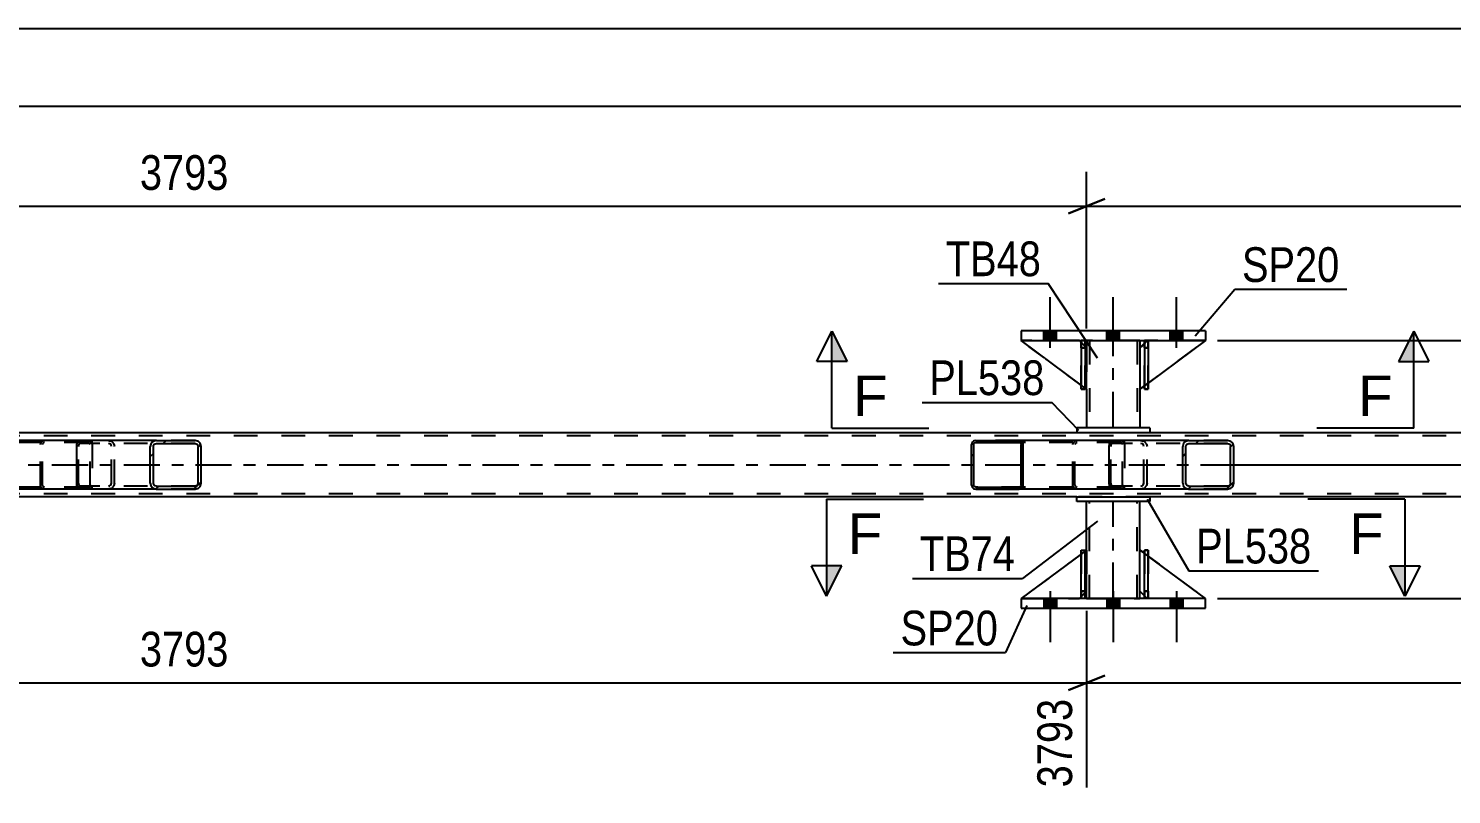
# Model space of a CAD drawing. Header units: millimetres. Extents: x 0 to 841, y 0 to 594.
# Drawn here: x 161.3 to 278.6, y 197.1 to 260.3 of the extents above; entities that cross this region are included whole.
import ezdxf

# ---------------------------------------------------------------- set-up
doc = ezdxf.new("R2010")
doc.units = ezdxf.units.MM
doc.linetypes.add('DXK_LINE_DOT2', pattern=[3.9198, 1.9599, -1.9599])
doc.linetypes.add('DXK_LINE_DOT3', pattern=[5.9187, 2.979, -0.9799, 0.9799, -0.9799])
doc.styles.add('Arial', font='ARIAL.TTF', dxfattribs={"height": 0.2})
doc.styles.add('Arial Narrow', font='ARIALN.TTF', dxfattribs={"height": 0.2})

# ---------------------------------------------------------------- blocks, each defined once
blk = doc.blocks.new('Part-318889209-2686 - 2549')
at = {"color": 2, "linetype": 'Continuous'}
for p, q in [((248.54, 217.25), (248.54, 221.25)), ((252.94, 217.25), (252.94, 221.25)), ((248.54, 213.25), (248.54, 213.85)), ((252.94, 213.25), (252.94, 213.85))]:
    blk.add_line(p, q, dxfattribs=at)
at = {"color": 7, "linetype": 'DXK_LINE_DOT2'}
for p, q in [((252.94, 221.25), (248.54, 221.25)), ((248.78, 213.25), (248.78, 221.25)), ((252.7, 213.25), (252.7, 221.25)), ((248.54, 213.85), (248.54, 217.25)), ((252.94, 213.85), (252.94, 217.25)), ((248.54, 213.25), (252.94, 213.25))]:
    blk.add_line(p, q, dxfattribs=at)
at = {"color": 7, "linetype": 'DXK_LINE_DOT3'}
blk.add_line((250.74, 213.25), (250.74, 221.25), dxfattribs=at)
blk = doc.blocks.new('Part-318889209-2675 - 2549')
at = {"color": 7, "linetype": 'DXK_LINE_DOT2'}
for p, q in [((253.62, 217.25), (253.3, 217.25)), ((253.3, 213.85), (253.3, 217.25)), ((253.3, 217.25), (253.3, 213.25)), ((253.62, 217.25), (253.62, 213.85)), ((253.62, 213.25), (253.62, 217.25)), ((253.62, 213.85), (253.3, 213.85)), ((253.3, 213.25), (253.3, 213.85)), ((253.62, 213.85), (253.62, 213.25)), ((253.62, 213.25), (253.3, 213.25)), ((253.62, 213.25), (253.62, 213.25))]:
    blk.add_line(p, q, dxfattribs=at)
blk = doc.blocks.new('Part-318889209-2631 - 2549')
at = {"color": 7, "linetype": 'DXK_LINE_DOT2'}
for p, q in [((252.94, 213.85), (252.94, 217.25)), ((252.94, 217.25), (258.34, 213.25)), ((253.54, 213.25), (252.94, 213.85)), ((258.34, 213.25), (253.54, 213.25))]:
    blk.add_line(p, q, dxfattribs=at)
blk = doc.blocks.new('Part-318889209-2696 - 2549')
at = {"color": 2, "linetype": 'Continuous'}
for p, q in [((258.34, 213.25), (243.14, 213.25)), ((243.14, 213.25), (243.14, 212.45)), ((243.14, 212.45), (258.34, 212.45)), ((258.34, 212.45), (258.34, 213.25))]:
    blk.add_line(p, q, dxfattribs=at)
blk = doc.blocks.new('Part-318889209-2632 - 2549')
at = {"color": 2, "linetype": 'Continuous'}
for p, q in [((252.94, 213.85), (252.94, 217.25)), ((253.3, 216.99), (252.94, 217.25)), ((258.34, 213.25), (253.62, 216.75)), ((253.3, 213.49), (252.94, 213.85))]:
    blk.add_line(p, q, dxfattribs=at)
at = {"color": 7, "linetype": 'DXK_LINE_DOT2'}
for p, q in [((253.62, 216.75), (253.3, 216.99)), ((253.54, 213.25), (253.3, 213.49)), ((258.34, 213.25), (253.54, 213.25)), ((258.34, 213.25), (258.34, 213.25)), ((258.34, 213.25), (258.34, 213.25))]:
    blk.add_line(p, q, dxfattribs=at)
blk = doc.blocks.new('Part-318889209-2633 - 2549')
at = {"color": 7, "linetype": 'DXK_LINE_DOT2'}
for p, q in [((253.3, 233.93), (253.3, 234.53)), ((253.3, 234.53), (253.3, 234.53)), ((253.3, 234.53), (253.3, 230.53)), ((253.62, 234.53), (253.3, 234.53)), ((253.3, 230.53), (253.3, 233.93)), ((253.3, 233.93), (253.62, 233.93)), ((253.62, 233.93), (253.62, 234.53)), ((253.62, 230.53), (253.62, 234.53)), ((253.62, 233.93), (253.62, 230.53)), ((253.3, 230.53), (253.62, 230.53))]:
    blk.add_line(p, q, dxfattribs=at)
blk = doc.blocks.new('Part-318889209-2698 - 2549')
at = {"color": 7, "linetype": 'DXK_LINE_DOT2'}
for p, q in [((248.1, 233.93), (248.1, 234.53)), ((248.1, 234.53), (248.1, 234.53)), ((248.1, 234.53), (248.1, 230.53)), ((248.42, 234.53), (248.1, 234.53)), ((248.1, 230.53), (248.1, 233.93)), ((248.1, 233.93), (248.42, 233.93)), ((248.42, 233.93), (248.42, 234.53)), ((248.42, 230.53), (248.42, 234.53)), ((248.42, 233.93), (248.42, 230.53)), ((248.1, 230.53), (248.42, 230.53))]:
    blk.add_line(p, q, dxfattribs=at)
blk = doc.blocks.new('Part-318889209-2634 - 2549')
at = {"color": 7, "linetype": 'DXK_LINE_DOT2'}
for p, q in [((248.54, 217.25), (243.14, 213.25)), ((248.54, 213.85), (248.54, 217.25)), ((248.54, 217.25), (248.54, 213.85)), ((247.94, 213.25), (248.54, 213.85)), ((248.54, 213.85), (247.94, 213.25)), ((248.54, 213.85), (248.54, 213.85)), ((243.14, 213.25), (247.94, 213.25))]:
    blk.add_line(p, q, dxfattribs=at)
blk = doc.blocks.new('Part-318889209-2635 - 2549')
at = {"color": 7, "linetype": 'DXK_LINE_DOT2'}
for p, q in [((248.42, 217.15), (248.1, 216.92)), ((248.54, 213.85), (248.54, 217.25)), ((248.54, 213.85), (247.94, 213.25)), ((248.42, 213.72), (248.1, 213.4)), ((243.14, 213.25), (247.94, 213.25))]:
    blk.add_line(p, q, dxfattribs=at)
at = {"color": 2, "linetype": 'Continuous'}
for p, q in [((248.54, 217.25), (248.42, 217.15)), ((248.54, 213.85), (248.54, 217.25)), ((248.1, 216.92), (243.14, 213.25)), ((248.54, 213.85), (248.42, 213.72)), ((248.54, 213.85), (248.54, 213.85)), ((248.1, 213.4), (247.94, 213.25))]:
    blk.add_line(p, q, dxfattribs=at)
blk = doc.blocks.new('Part-318889209-2636 - 2549')
at = {"color": 2, "linetype": 'Continuous'}
for p, q in [((248.1, 213.25), (248.1, 217.25)), ((248.1, 217.25), (248.42, 217.25)), ((248.42, 213.25), (248.42, 217.25)), ((248.1, 213.25), (248.1, 213.25)), ((248.42, 213.25), (248.1, 213.25))]:
    blk.add_line(p, q, dxfattribs=at)
at = {"color": 7, "linetype": 'DXK_LINE_DOT2'}
for p, q in [((248.1, 217.25), (248.1, 213.85)), ((248.42, 213.85), (248.42, 217.25)), ((248.1, 213.85), (248.1, 213.25)), ((248.1, 213.85), (248.42, 213.85)), ((248.42, 213.25), (248.42, 213.85)), ((248.42, 213.25), (248.42, 213.25))]:
    blk.add_line(p, q, dxfattribs=at)
blk = doc.blocks.new('Part-318889209-2638 - 2549')
at = {"color": 7, "linetype": 'DXK_LINE_DOT2'}
for p, q in [((248.1, 217.25), (248.42, 217.25)), ((248.1, 213.85), (248.1, 217.25)), ((248.1, 217.25), (248.1, 213.25)), ((248.42, 217.25), (248.42, 213.85)), ((248.42, 213.25), (248.42, 217.15)), ((248.42, 213.85), (248.1, 213.85)), ((248.1, 213.25), (248.1, 213.85)), ((248.42, 213.85), (248.42, 213.25)), ((248.42, 213.25), (248.1, 213.25)), ((248.42, 213.25), (248.42, 213.25))]:
    blk.add_line(p, q, dxfattribs=at)
blk = doc.blocks.new('Part-318889209-2704 - 2549')
at = {"color": 2, "linetype": 'Continuous'}
for p, q in [((248.54, 234.53), (248.54, 233.93)), ((252.94, 234.53), (252.94, 233.93)), ((248.54, 230.53), (248.54, 227.33)), ((252.94, 230.53), (252.94, 227.33))]:
    blk.add_line(p, q, dxfattribs=at)
at = {"color": 7, "linetype": 'DXK_LINE_DOT2'}
for p, q in [((252.94, 234.53), (248.54, 234.53)), ((248.54, 233.93), (248.54, 230.53)), ((248.78, 234.53), (248.78, 227.33)), ((252.7, 234.53), (252.7, 227.33)), ((252.94, 233.93), (252.94, 230.53)), ((252.94, 227.33), (248.54, 227.33))]:
    blk.add_line(p, q, dxfattribs=at)
at = {"color": 7, "linetype": 'DXK_LINE_DOT3'}
blk.add_line((250.74, 227.33), (250.74, 234.53), dxfattribs=at)
blk = doc.blocks.new('Part-318889209-2642 - 2549')
at = {"color": 2, "linetype": 'Continuous'}
for p, q in [((248.42, 234.53), (248.1, 234.53)), ((248.1, 234.53), (248.1, 230.53)), ((248.42, 234.53), (248.42, 234.53)), ((248.42, 234.53), (248.42, 230.53)), ((248.42, 230.53), (248.1, 230.53))]:
    blk.add_line(p, q, dxfattribs=at)
at = {"color": 7, "linetype": 'DXK_LINE_DOT2'}
for p, q in [((248.1, 233.93), (248.1, 234.53)), ((248.42, 233.93), (248.1, 233.93)), ((248.1, 233.93), (248.1, 230.53)), ((248.42, 233.93), (248.42, 234.53)), ((248.42, 234.53), (248.42, 234.53)), ((248.42, 230.53), (248.42, 233.93))]:
    blk.add_line(p, q, dxfattribs=at)
blk = doc.blocks.new('Part-318889209-2643 - 2549')
at = {"color": 2, "linetype": 'Continuous'}
for p, q in [((248.1, 230.86), (243.14, 234.53)), ((248.1, 234.37), (247.94, 234.53)), ((248.54, 233.93), (248.42, 234.05)), ((248.54, 233.93), (248.54, 233.93)), ((248.54, 230.53), (248.54, 233.93)), ((248.42, 230.62), (248.54, 230.53)), ((248.54, 230.53), (248.54, 230.53))]:
    blk.add_line(p, q, dxfattribs=at)
at = {"color": 7, "linetype": 'DXK_LINE_DOT2'}
for p, q in [((247.94, 234.53), (243.14, 234.53)), ((247.94, 234.53), (248.54, 233.93)), ((248.42, 234.05), (248.1, 234.37)), ((248.54, 233.93), (248.54, 230.53)), ((248.42, 230.62), (248.1, 230.86))]:
    blk.add_line(p, q, dxfattribs=at)
blk = doc.blocks.new('Part-318889209-2644 - 2549')
at = {"color": 7, "linetype": 'DXK_LINE_DOT2'}
for p, q in [((248.54, 230.53), (243.14, 234.53)), ((243.14, 234.53), (247.94, 234.53)), ((247.94, 234.53), (248.54, 233.93)), ((248.54, 233.93), (247.94, 234.53)), ((248.54, 233.93), (248.54, 230.53)), ((248.54, 233.93), (248.54, 233.93)), ((248.54, 233.93), (248.54, 230.53))]:
    blk.add_line(p, q, dxfattribs=at)
blk = doc.blocks.new('Part-318889209-2645 - 2549')
at = {"color": 2, "linetype": 'Continuous'}
for p, q in [((253.3, 234.28), (252.94, 233.93)), ((252.94, 233.93), (252.94, 230.53)), ((258.34, 234.53), (253.62, 231.03)), ((253.3, 230.79), (252.94, 230.53))]:
    blk.add_line(p, q, dxfattribs=at)
at = {"color": 7, "linetype": 'DXK_LINE_DOT2'}
for p, q in [((253.54, 234.53), (253.3, 234.28)), ((258.34, 234.53), (253.54, 234.53)), ((253.62, 231.03), (253.3, 230.79))]:
    blk.add_line(p, q, dxfattribs=at)
blk = doc.blocks.new('Part-318889209-2646 - 2549')
at = {"color": 7, "linetype": 'DXK_LINE_DOT2'}
for p, q in [((253.54, 234.53), (252.94, 233.93)), ((252.94, 230.53), (258.34, 234.53)), ((252.94, 233.93), (252.94, 230.53)), ((258.34, 234.53), (253.54, 234.53))]:
    blk.add_line(p, q, dxfattribs=at)
blk = doc.blocks.new('Part-318889209-2673 - 2549')
at = {"color": 2, "linetype": 'Continuous'}
for p, q in [((253.3, 213.25), (253.3, 217.25)), ((253.3, 217.25), (253.62, 217.25)), ((253.62, 213.25), (253.62, 217.25)), ((253.3, 213.25), (253.3, 213.25)), ((253.62, 213.25), (253.3, 213.25))]:
    blk.add_line(p, q, dxfattribs=at)
at = {"color": 7, "linetype": 'DXK_LINE_DOT2'}
for p, q in [((253.3, 217.25), (253.3, 213.85)), ((253.62, 213.85), (253.62, 217.25)), ((253.3, 213.85), (253.3, 213.25)), ((253.3, 213.85), (253.62, 213.85)), ((253.62, 213.25), (253.62, 213.85)), ((253.62, 213.25), (253.62, 213.25))]:
    blk.add_line(p, q, dxfattribs=at)
blk = doc.blocks.new('Part-318889209-2681 - 2549')
at = {"color": 2, "linetype": 'Continuous'}
for p, q in [((247.74, 221.65), (253.74, 221.65)), ((247.74, 221.25), (247.74, 221.65)), ((253.74, 221.25), (247.74, 221.25)), ((253.74, 221.65), (253.74, 221.25))]:
    blk.add_line(p, q, dxfattribs=at)
blk = doc.blocks.new('Part-318889209-2691 - 2549')
at = {"color": 2, "linetype": 'Continuous'}
for p, q in [((258.34, 235.33), (243.14, 235.33)), ((243.14, 235.33), (243.14, 234.53)), ((258.34, 235.33), (258.34, 234.53)), ((243.14, 234.53), (258.34, 234.53))]:
    blk.add_line(p, q, dxfattribs=at)
blk = doc.blocks.new('Part-318889209-2712 - 2549')
at = {"linetype": 'Continuous'}
h = blk.add_hatch(dxfattribs=at)
h.set_pattern_fill('', scale=0.7, style=0, pattern_type=0)
h.set_pattern_definition([(45, (158.1603, 226.0898), (-1.57154, 1.57154), [])])
h.paths.add_polyline_path([(158.19, 225.97), (158.16, 226.09), (158.09, 226.19), (157.98, 226.26), (157.85, 226.29), (154.27, 226.29), (154.14, 226.26), (154.03, 226.19), (153.96, 226.09), (153.93, 225.97), (153.93, 222.61), (153.96, 222.48), (154.03, 222.38), (154.14, 222.31), (154.27, 222.29), (157.85, 222.29), (157.98, 222.31), (158.09, 222.38), (158.16, 222.48), (158.19, 222.61)])
h.paths.add_polyline_path([(158, 222.55), (157.97, 222.49), (157.91, 222.46), (157.85, 222.45), (154.27, 222.45), (154.2, 222.46), (154.15, 222.49), (154.11, 222.55), (154.1, 222.61), (154.1, 225.97), (154.11, 226.03), (154.15, 226.08), (154.2, 226.12), (154.27, 226.13), (157.85, 226.13), (157.91, 226.12), (157.97, 226.08), (158, 226.03), (158.02, 225.97), (158.02, 222.61)])
at = {"color": 2, "linetype": 'Continuous'}
for p, q in [((153.96, 226.09), (153.93, 225.97)), ((153.93, 222.61), (153.93, 225.97)), ((154.1, 225.97), (154.11, 226.03)), ((154.1, 222.61), (154.1, 225.97)), ((154.11, 226.03), (154.15, 226.08)), ((154.27, 226.29), (154.14, 226.26)), ((154.15, 226.08), (154.2, 226.12)), ((154.2, 226.12), (154.27, 226.13)), ((154.27, 226.29), (157.85, 226.29)), ((154.27, 226.13), (157.85, 226.13)), ((165.54, 226.29), (157.85, 226.29)), ((157.98, 226.26), (157.85, 226.29)), ((157.85, 226.13), (157.91, 226.12)), ((157.91, 226.12), (157.97, 226.08)), ((157.97, 226.08), (158, 226.03)), ((158, 226.03), (158.02, 225.97)), ((158.02, 222.61), (158.02, 225.97)), ((158.19, 225.97), (158.16, 226.09)), ((158.19, 222.61), (158.19, 225.97)), ((153.93, 222.61), (153.96, 222.48)), ((154.11, 222.55), (154.1, 222.61)), ((154.15, 222.49), (154.11, 222.55)), ((154.14, 222.31), (154.27, 222.29)), ((154.2, 222.46), (154.15, 222.49)), ((154.27, 222.45), (154.2, 222.46)), ((154.27, 222.45), (157.85, 222.45)), ((154.27, 222.29), (157.85, 222.29)), ((157.91, 222.46), (157.85, 222.45)), ((157.85, 222.29), (157.98, 222.31)), ((165.54, 222.29), (157.85, 222.29)), ((157.97, 222.49), (157.91, 222.46)), ((158, 222.55), (157.97, 222.49)), ((158.02, 222.61), (158, 222.55)), ((158.16, 222.48), (158.19, 222.61))]:
    blk.add_line(p, q, dxfattribs=at)
at = {"color": 7, "linetype": 'DXK_LINE_DOT2'}
for p, q in [((157.85, 226.29), (154.27, 226.29)), ((166.2, 226.13), (154.27, 226.13)), ((162.28, 225.97), (162.31, 226.09)), ((162.28, 222.61), (162.28, 225.97)), ((162.46, 226.03), (162.45, 225.97)), ((162.45, 222.61), (162.45, 225.97)), ((162.5, 226.08), (162.46, 226.03)), ((162.49, 226.26), (162.62, 226.29)), ((162.55, 226.12), (162.5, 226.08)), ((162.62, 226.13), (162.55, 226.12)), ((166.2, 226.29), (165.54, 226.29)), ((166.2, 226.29), (166.33, 226.26)), ((166.26, 226.12), (166.2, 226.13)), ((166.32, 226.08), (166.26, 226.12)), ((166.35, 226.03), (166.32, 226.08)), ((166.37, 225.97), (166.35, 226.03)), ((166.37, 222.61), (166.37, 225.97)), ((166.51, 226.09), (166.54, 225.97)), ((166.54, 225.97), (166.54, 222.61)), ((166.2, 222.45), (154.27, 222.45)), ((157.85, 222.29), (154.27, 222.29)), ((162.31, 222.48), (162.28, 222.61)), ((162.45, 222.61), (162.46, 222.55)), ((162.46, 222.55), (162.5, 222.49)), ((162.62, 222.29), (162.49, 222.31)), ((162.5, 222.49), (162.51, 222.48)), ((162.51, 222.48), (162.55, 222.46)), ((162.55, 222.46), (162.62, 222.45)), ((166.2, 222.29), (165.54, 222.29)), ((166.2, 222.45), (166.26, 222.46)), ((166.33, 222.31), (166.2, 222.29)), ((166.26, 222.46), (166.32, 222.49)), ((166.32, 222.49), (166.35, 222.55)), ((166.35, 222.55), (166.37, 222.61)), ((166.54, 222.61), (166.51, 222.48))]:
    blk.add_line(p, q, dxfattribs=at)
at = {"color": 2, "linetype": 'Continuous'}
for centre, start, end in [((154.26, 225.95), 110.7583, 155.68), ((157.86, 225.95), 24.32, 69.2417), ((154.26, 222.62), 204.32, 249.2417), ((157.86, 222.62), 290.7583, 335.68)]:
    blk.add_arc(centre, 0.331, start, end, dxfattribs=at)
at = {"color": 7, "linetype": 'DXK_LINE_DOT2'}
for centre, start, end in [((162.61, 225.95), 110.7583, 155.68), ((166.21, 225.95), 24.32, 69.2417), ((162.61, 222.62), 204.32, 249.2417), ((166.21, 222.62), 290.7583, 335.68)]:
    blk.add_arc(centre, 0.331, start, end, dxfattribs=at)
blk = doc.blocks.new('Part-318889209-2713 - 2549')
at = {"linetype": 'Continuous'}
h = blk.add_hatch(dxfattribs=at)
h.set_pattern_fill('', scale=0.7, style=0, pattern_type=0)
h.set_pattern_definition([(45, (175.4931, 225.991), (-1.57154, 1.57154), [])])
h.paths.add_polyline_path([(175.53, 225.81), (175.49, 225.99), (175.38, 226.15), (175.22, 226.25), (175.03, 226.29), (171.84, 226.29), (171.65, 226.25), (171.49, 226.15), (171.38, 225.99), (171.34, 225.81), (171.34, 222.77), (171.38, 222.58), (171.49, 222.43), (171.65, 222.32), (171.84, 222.29), (175.03, 222.29), (175.22, 222.32), (175.38, 222.43), (175.49, 222.58), (175.53, 222.77)])
h.paths.add_polyline_path([(175.26, 222.68), (175.21, 222.6), (175.12, 222.55), (175.03, 222.53), (171.84, 222.53), (171.75, 222.55), (171.67, 222.6), (171.61, 222.68), (171.59, 222.77), (171.59, 225.81), (171.61, 225.9), (171.67, 225.98), (171.75, 226.03), (171.84, 226.05), (175.03, 226.05), (175.12, 226.03), (175.21, 225.98), (175.26, 225.9), (175.28, 225.81), (175.28, 222.77)])
at = {"color": 2, "linetype": 'Continuous'}
for p, q in [((165.27, 225.81), (165.29, 225.99)), ((165.27, 222.77), (165.27, 225.81)), ((165.29, 225.99), (165.35, 226.15)), ((165.35, 226.15), (165.44, 226.25)), ((165.44, 226.25), (165.54, 226.29)), ((171.84, 226.29), (165.54, 226.29)), ((171.38, 225.99), (171.34, 225.81)), ((171.34, 222.77), (171.34, 225.81)), ((171.59, 225.81), (171.61, 225.9)), ((171.59, 222.77), (171.59, 225.81)), ((171.61, 225.9), (171.67, 225.98)), ((171.84, 226.29), (171.65, 226.25)), ((171.67, 225.98), (171.75, 226.03)), ((171.75, 226.03), (171.84, 226.05)), ((171.84, 226.29), (175.03, 226.29)), ((171.84, 226.05), (175.03, 226.05)), ((175.22, 226.25), (175.03, 226.29)), ((175.03, 226.05), (175.12, 226.03)), ((175.12, 226.03), (175.21, 225.98)), ((175.21, 225.98), (175.26, 225.9)), ((175.26, 225.9), (175.28, 225.81)), ((175.28, 222.77), (175.28, 225.81)), ((175.53, 225.81), (175.49, 225.99)), ((175.53, 222.77), (175.53, 225.81)), ((165.29, 222.58), (165.27, 222.77)), ((165.35, 222.43), (165.29, 222.58)), ((165.44, 222.32), (165.35, 222.43)), ((165.54, 222.29), (165.44, 222.32)), ((171.84, 222.29), (165.54, 222.29)), ((171.34, 222.77), (171.38, 222.58)), ((171.61, 222.68), (171.59, 222.77)), ((171.67, 222.6), (171.61, 222.68)), ((171.65, 222.32), (171.84, 222.29)), ((171.75, 222.55), (171.67, 222.6)), ((171.84, 222.53), (171.75, 222.55)), ((171.84, 222.53), (175.03, 222.53)), ((171.84, 222.29), (175.03, 222.29)), ((175.12, 222.55), (175.03, 222.53)), ((175.03, 222.29), (175.22, 222.32)), ((175.21, 222.6), (175.12, 222.55)), ((175.26, 222.68), (175.21, 222.6)), ((175.28, 222.77), (175.26, 222.68)), ((175.49, 222.58), (175.53, 222.77))]:
    blk.add_line(p, q, dxfattribs=at)
at = {"color": 7, "linetype": 'DXK_LINE_DOT2'}
for p, q in [((165.42, 225.9), (165.41, 225.81)), ((165.41, 222.77), (165.41, 225.81)), ((165.45, 225.98), (165.42, 225.9)), ((165.49, 226.03), (165.45, 225.98)), ((165.54, 226.05), (165.49, 226.03)), ((175.03, 226.05), (165.54, 226.05)), ((166.54, 226.05), (166.54, 226.29)), ((167.88, 226.29), (168.07, 226.25)), ((167.97, 226.03), (167.88, 226.05)), ((168.06, 225.98), (167.97, 226.03)), ((168.11, 225.9), (168.06, 225.98)), ((168.13, 225.81), (168.11, 225.9)), ((168.13, 222.77), (168.13, 225.81)), ((168.34, 225.99), (168.38, 225.81)), ((168.38, 222.77), (168.38, 225.81)), ((175.03, 226.29), (171.84, 226.29)), ((165.41, 222.77), (165.42, 222.68)), ((165.42, 222.68), (165.45, 222.6)), ((165.45, 222.6), (165.49, 222.55)), ((165.49, 222.55), (165.54, 222.53)), ((175.03, 222.53), (165.54, 222.53)), ((166.54, 222.29), (166.54, 222.53)), ((167.88, 222.53), (167.97, 222.55)), ((168.07, 222.32), (167.88, 222.29)), ((167.97, 222.55), (168.06, 222.6)), ((168.06, 222.6), (168.11, 222.68)), ((168.11, 222.68), (168.13, 222.77)), ((168.38, 222.77), (168.34, 222.58)), ((175.03, 222.29), (171.84, 222.29))]:
    blk.add_line(p, q, dxfattribs=at)
for centre, start, end in [((167.89, 225.79), 23.8494, 68.8059), ((167.89, 222.78), 291.1941, 336.1506)]:
    blk.add_arc(centre, 0.492, start, end, dxfattribs=at)
at = {"color": 2, "linetype": 'Continuous'}
for centre, start, end in [((171.83, 225.79), 111.1941, 156.1506), ((175.04, 225.79), 23.8494, 68.8059), ((171.83, 222.78), 203.8494, 248.8059), ((175.04, 222.78), 291.1941, 336.1506)]:
    blk.add_arc(centre, 0.492, start, end, dxfattribs=at)
blk = doc.blocks.new('Part-318889209-2714 - 2549')
at = {"linetype": 'Continuous'}
h = blk.add_hatch(dxfattribs=at)
h.set_pattern_fill('', scale=0.7, style=0, pattern_type=0)
h.set_pattern_definition([(45, (243.2946, 226.0898), (-1.57154, 1.57154), [])])
h.paths.add_polyline_path([(243.32, 225.97), (243.29, 226.09), (243.22, 226.19), (243.11, 226.26), (242.98, 226.29), (239.4, 226.29), (239.27, 226.26), (239.16, 226.19), (239.09, 226.09), (239.06, 225.97), (239.06, 222.61), (239.09, 222.48), (239.16, 222.38), (239.27, 222.31), (239.4, 222.29), (242.98, 222.29), (243.11, 222.31), (243.22, 222.38), (243.29, 222.48), (243.32, 222.61)])
h.paths.add_polyline_path([(243.14, 222.55), (243.1, 222.49), (243.05, 222.46), (242.98, 222.45), (239.4, 222.45), (239.34, 222.46), (239.28, 222.49), (239.25, 222.55), (239.23, 222.61), (239.23, 225.97), (239.25, 226.03), (239.28, 226.08), (239.34, 226.12), (239.4, 226.13), (242.98, 226.13), (243.05, 226.12), (243.1, 226.08), (243.14, 226.03), (243.15, 225.97), (243.15, 222.61)])
at = {"color": 2, "linetype": 'Continuous'}
for p, q in [((239.09, 226.09), (239.06, 225.97)), ((239.06, 222.61), (239.06, 225.97)), ((239.23, 225.97), (239.25, 226.03)), ((239.23, 222.61), (239.23, 225.97)), ((239.25, 226.03), (239.28, 226.08)), ((239.4, 226.29), (239.27, 226.26)), ((239.28, 226.08), (239.34, 226.12)), ((239.34, 226.12), (239.4, 226.13)), ((239.4, 226.29), (242.98, 226.29)), ((239.4, 226.13), (242.98, 226.13)), ((250.68, 226.29), (242.98, 226.29)), ((243.11, 226.26), (242.98, 226.29)), ((242.98, 226.13), (243.05, 226.12)), ((243.05, 226.12), (243.1, 226.08)), ((243.1, 226.08), (243.14, 226.03)), ((243.14, 226.03), (243.15, 225.97)), ((243.15, 222.61), (243.15, 225.97)), ((243.32, 225.97), (243.29, 226.09)), ((243.32, 222.61), (243.32, 225.97)), ((239.06, 222.61), (239.09, 222.48)), ((239.25, 222.55), (239.23, 222.61)), ((239.28, 222.49), (239.25, 222.55)), ((239.27, 222.31), (239.4, 222.29)), ((239.34, 222.46), (239.28, 222.49)), ((239.4, 222.45), (239.34, 222.46)), ((239.4, 222.45), (242.98, 222.45)), ((239.4, 222.29), (242.98, 222.29)), ((243.05, 222.46), (242.98, 222.45)), ((242.98, 222.29), (243.11, 222.31)), ((250.68, 222.29), (242.98, 222.29)), ((243.1, 222.49), (243.05, 222.46)), ((243.14, 222.55), (243.1, 222.49)), ((243.15, 222.61), (243.14, 222.55)), ((243.29, 222.48), (243.32, 222.61))]:
    blk.add_line(p, q, dxfattribs=at)
at = {"color": 7, "linetype": 'DXK_LINE_DOT2'}
for p, q in [((242.98, 226.29), (239.4, 226.29)), ((251.33, 226.13), (239.4, 226.13)), ((247.41, 225.97), (247.44, 226.09)), ((247.41, 222.61), (247.41, 225.97)), ((247.6, 226.03), (247.58, 225.97)), ((247.58, 222.61), (247.58, 225.97)), ((247.63, 226.08), (247.6, 226.03)), ((247.62, 226.26), (247.75, 226.29)), ((247.63, 226.08), (247.65, 226.09)), ((247.65, 226.09), (247.69, 226.12)), ((247.69, 226.12), (247.75, 226.13)), ((251.33, 226.29), (250.68, 226.29)), ((251.33, 226.29), (251.46, 226.26)), ((251.39, 226.12), (251.33, 226.13)), ((251.45, 226.08), (251.39, 226.12)), ((251.49, 226.03), (251.45, 226.08)), ((251.5, 225.97), (251.49, 226.03)), ((251.5, 222.61), (251.5, 225.97)), ((251.64, 226.09), (251.67, 225.99)), ((251.67, 225.99), (251.67, 225.97)), ((251.67, 225.97), (251.67, 222.61)), ((251.33, 222.45), (239.4, 222.45)), ((242.98, 222.29), (239.4, 222.29)), ((247.44, 222.48), (247.41, 222.61)), ((247.58, 222.61), (247.6, 222.55)), ((247.6, 222.55), (247.63, 222.49)), ((247.75, 222.29), (247.62, 222.31)), ((247.63, 222.49), (247.65, 222.48)), ((247.65, 222.48), (247.69, 222.46)), ((247.69, 222.46), (247.75, 222.45)), ((251.33, 222.29), (250.68, 222.29)), ((251.33, 222.45), (251.39, 222.46)), ((251.46, 222.31), (251.33, 222.29)), ((251.39, 222.46), (251.45, 222.49)), ((251.45, 222.49), (251.49, 222.55)), ((251.49, 222.55), (251.5, 222.61)), ((251.67, 222.61), (251.64, 222.48))]:
    blk.add_line(p, q, dxfattribs=at)
at = {"color": 2, "linetype": 'Continuous'}
for centre, start, end in [((239.39, 225.95), 110.7583, 155.68), ((242.99, 225.95), 24.32, 69.2417), ((239.39, 222.62), 204.32, 249.2417), ((242.99, 222.62), 290.7583, 335.68)]:
    blk.add_arc(centre, 0.331, start, end, dxfattribs=at)
at = {"color": 7, "linetype": 'DXK_LINE_DOT2'}
for centre, start, end in [((247.74, 225.95), 110.7583, 155.68), ((251.34, 225.95), 24.32, 69.2417), ((247.74, 222.62), 204.32, 249.2417), ((251.34, 222.62), 290.7583, 335.68)]:
    blk.add_arc(centre, 0.331, start, end, dxfattribs=at)
blk = doc.blocks.new('Part-318889209-2715 - 2549')
at = {"linetype": 'Continuous'}
h = blk.add_hatch(dxfattribs=at)
h.set_pattern_fill('', scale=0.7, style=0, pattern_type=0)
h.set_pattern_definition([(45, (260.6274, 225.991), (-1.57154, 1.57154), [])])
h.paths.add_polyline_path([(260.67, 225.81), (260.63, 225.99), (260.52, 226.15), (260.36, 226.25), (260.16, 226.29), (256.98, 226.29), (256.79, 226.25), (256.62, 226.15), (256.51, 225.99), (256.48, 225.81), (256.48, 222.77), (256.51, 222.58), (256.62, 222.43), (256.79, 222.32), (256.98, 222.29), (260.16, 222.29), (260.36, 222.32), (260.52, 222.43), (260.63, 222.58), (260.67, 222.77)])
h.paths.add_polyline_path([(260.4, 222.68), (260.34, 222.6), (260.26, 222.55), (260.16, 222.53), (256.98, 222.53), (256.88, 222.55), (256.8, 222.6), (256.75, 222.68), (256.73, 222.77), (256.73, 225.81), (256.75, 225.9), (256.8, 225.98), (256.88, 226.03), (256.98, 226.05), (260.16, 226.05), (260.26, 226.03), (260.34, 225.98), (260.4, 225.9), (260.41, 225.81), (260.41, 222.77)])
at = {"color": 2, "linetype": 'Continuous'}
for p, q in [((250.41, 225.81), (250.43, 225.99)), ((250.41, 222.77), (250.41, 225.81)), ((250.43, 225.99), (250.49, 226.15)), ((250.49, 226.15), (250.57, 226.25)), ((250.57, 226.25), (250.68, 226.29)), ((256.98, 226.29), (250.68, 226.29)), ((256.51, 225.99), (256.48, 225.81)), ((256.48, 222.77), (256.48, 225.81)), ((256.73, 225.81), (256.75, 225.9)), ((256.73, 222.77), (256.73, 225.81)), ((256.75, 225.9), (256.8, 225.98)), ((256.98, 226.29), (256.79, 226.25)), ((256.8, 225.98), (256.88, 226.03)), ((256.88, 226.03), (256.98, 226.05)), ((256.98, 226.29), (260.16, 226.29)), ((256.98, 226.05), (260.16, 226.05)), ((260.36, 226.25), (260.16, 226.29)), ((260.16, 226.05), (260.26, 226.03)), ((260.26, 226.03), (260.34, 225.98)), ((260.34, 225.98), (260.4, 225.9)), ((260.4, 225.9), (260.41, 225.81)), ((260.41, 222.77), (260.41, 225.81)), ((260.67, 225.81), (260.63, 225.99)), ((260.67, 222.77), (260.67, 225.81)), ((250.43, 222.58), (250.41, 222.77)), ((250.49, 222.43), (250.43, 222.58)), ((250.57, 222.32), (250.49, 222.43)), ((250.68, 222.29), (250.57, 222.32)), ((256.98, 222.29), (250.68, 222.29)), ((256.48, 222.77), (256.51, 222.58)), ((256.75, 222.68), (256.73, 222.77)), ((256.8, 222.6), (256.75, 222.68)), ((256.79, 222.32), (256.98, 222.29)), ((256.88, 222.55), (256.8, 222.6)), ((256.98, 222.53), (256.88, 222.55)), ((256.98, 222.53), (260.16, 222.53)), ((256.98, 222.29), (260.16, 222.29)), ((260.26, 222.55), (260.16, 222.53)), ((260.16, 222.29), (260.36, 222.32)), ((260.34, 222.6), (260.26, 222.55)), ((260.4, 222.68), (260.34, 222.6)), ((260.41, 222.77), (260.4, 222.68)), ((260.63, 222.58), (260.67, 222.77))]:
    blk.add_line(p, q, dxfattribs=at)
at = {"color": 7, "linetype": 'DXK_LINE_DOT2'}
for p, q in [((250.55, 225.9), (250.54, 225.81)), ((250.54, 222.77), (250.54, 225.81)), ((250.58, 225.98), (250.55, 225.9)), ((250.63, 226.03), (250.58, 225.98)), ((250.68, 226.05), (250.63, 226.03)), ((260.16, 226.05), (250.68, 226.05)), ((251.67, 226.05), (251.67, 226.29)), ((253.01, 226.29), (253.2, 226.25)), ((253.11, 226.03), (253.01, 226.05)), ((253.19, 225.98), (253.11, 226.03)), ((253.24, 225.9), (253.19, 225.98)), ((253.26, 225.81), (253.24, 225.9)), ((253.26, 222.77), (253.26, 225.81)), ((253.48, 225.99), (253.52, 225.81)), ((253.52, 222.77), (253.52, 225.81)), ((260.16, 226.29), (256.98, 226.29)), ((250.54, 222.77), (250.55, 222.68)), ((250.55, 222.68), (250.58, 222.6)), ((250.58, 222.6), (250.63, 222.55)), ((250.63, 222.55), (250.68, 222.53)), ((260.16, 222.53), (250.68, 222.53)), ((251.67, 222.29), (251.67, 222.53)), ((253.01, 222.53), (253.11, 222.55)), ((253.2, 222.32), (253.01, 222.29)), ((253.11, 222.55), (253.19, 222.6)), ((253.19, 222.6), (253.24, 222.68)), ((253.24, 222.68), (253.26, 222.77)), ((253.52, 222.77), (253.48, 222.58)), ((260.16, 222.29), (256.98, 222.29))]:
    blk.add_line(p, q, dxfattribs=at)
for centre, start, end in [((253.03, 225.79), 23.8494, 68.8059), ((253.03, 222.78), 291.1941, 336.1506)]:
    blk.add_arc(centre, 0.492, start, end, dxfattribs=at)
at = {"color": 2, "linetype": 'Continuous'}
for centre, start, end in [((256.96, 225.79), 111.1941, 156.1506), ((260.18, 225.79), 23.8494, 68.8059), ((256.96, 222.78), 203.8494, 248.8059), ((260.18, 222.78), 291.1941, 336.1506)]:
    blk.add_arc(centre, 0.492, start, end, dxfattribs=at)
blk = doc.blocks.new('Part-318889209-2720 - 2549')
at = {"color": 2, "linetype": 'Continuous'}
for p, q in [((253.62, 234.53), (253.3, 234.53)), ((253.3, 234.53), (253.3, 230.53)), ((253.62, 234.53), (253.62, 234.53)), ((253.62, 234.53), (253.62, 230.53)), ((253.62, 230.53), (253.3, 230.53))]:
    blk.add_line(p, q, dxfattribs=at)
at = {"color": 7, "linetype": 'DXK_LINE_DOT2'}
for p, q in [((253.3, 233.93), (253.3, 234.53)), ((253.62, 233.93), (253.3, 233.93)), ((253.3, 233.93), (253.3, 230.53)), ((253.62, 233.93), (253.62, 234.53)), ((253.62, 234.53), (253.62, 234.53)), ((253.62, 230.53), (253.62, 233.93))]:
    blk.add_line(p, q, dxfattribs=at)
blk = doc.blocks.new('Part-318889209-2731 - 2549')
at = {"color": 2, "linetype": 'Continuous'}
for p, q in [((253.74, 227.33), (247.74, 227.33)), ((247.74, 227.33), (247.74, 226.93)), ((253.74, 226.93), (247.74, 226.93)), ((253.74, 227.33), (253.74, 226.93))]:
    blk.add_line(p, q, dxfattribs=at)
blk = doc.blocks.new('Part-318889209-2780 - 2549')
at = {"color": 2, "linetype": 'Continuous'}
for p, q in [((247.74, 226.93), (109.96, 226.93)), ((502.96, 226.93), (253.74, 226.93)), ((247.74, 221.65), (109.96, 221.65)), ((502.96, 221.65), (253.74, 221.65))]:
    blk.add_line(p, q, dxfattribs=at)
at = {"color": 7, "linetype": 'DXK_LINE_DOT2'}
for p, q in [((772.08, 226.69), (109.96, 226.69)), ((253.74, 226.93), (247.74, 226.93)), ((772.08, 221.89), (109.96, 221.89)), ((253.74, 221.65), (247.74, 221.65))]:
    blk.add_line(p, q, dxfattribs=at)
at = {"color": 7, "linetype": 'DXK_LINE_DOT3'}
blk.add_line((109.96, 224.29), (772.08, 224.29), dxfattribs=at)
blk = doc.blocks.new('Bolt-318889209-2830 - 2549')
at = {"linetype": 'Continuous'}
for points in [[(245.02, 234.53), (246.06, 234.53), (246.06, 235.33), (245.02, 235.33)], [(245.02, 234.53), (246.06, 234.53), (246.06, 235.33), (245.02, 235.33)], [(245.02, 234.53), (246.06, 234.53), (246.06, 235.33), (245.02, 235.33)], [(250.22, 234.53), (251.26, 234.53), (251.26, 235.33), (250.22, 235.33)], [(250.22, 234.53), (251.26, 234.53), (251.26, 235.33), (250.22, 235.33)], [(255.42, 234.53), (256.46, 234.53), (256.46, 235.33), (255.42, 235.33)], [(255.42, 234.53), (256.46, 234.53), (256.46, 235.33), (255.42, 235.33)], [(255.42, 234.53), (256.46, 234.53), (256.46, 235.33), (255.42, 235.33)]]:
    blk.add_hatch(color=1, dxfattribs=at).paths.add_polyline_path(points)
at = {"color": 1, "linetype": 'Continuous'}
for p, q in [((245.54, 233.93), (245.54, 238.13)), ((245.54, 233.93), (245.54, 238.13)), ((245.54, 233.93), (245.54, 238.13)), ((250.74, 233.93), (250.74, 238.13)), ((250.74, 233.93), (250.74, 238.13)), ((255.94, 233.93), (255.94, 238.13)), ((255.94, 233.93), (255.94, 238.13)), ((255.94, 233.93), (255.94, 238.13)), ((245.02, 234.53), (245.02, 235.33)), ((245.02, 234.53), (245.02, 235.33)), ((245.02, 234.53), (245.02, 235.33)), ((246.06, 234.53), (246.06, 235.33)), ((246.06, 234.53), (246.06, 235.33)), ((246.06, 234.53), (246.06, 235.33)), ((250.22, 234.53), (250.22, 235.33)), ((250.22, 234.53), (250.22, 235.33)), ((251.26, 234.53), (251.26, 235.33)), ((251.26, 234.53), (251.26, 235.33)), ((255.42, 234.53), (255.42, 235.33)), ((255.42, 234.53), (255.42, 235.33)), ((255.42, 234.53), (255.42, 235.33)), ((256.46, 234.53), (256.46, 235.33)), ((256.46, 234.53), (256.46, 235.33)), ((256.46, 234.53), (256.46, 235.33))]:
    blk.add_line(p, q, dxfattribs=at)
blk = doc.blocks.new('Bolt-318889209-2831 - 2549')
at = {"linetype": 'Continuous'}
for points in [[(246.06, 213.25), (245.02, 213.25), (245.02, 212.45), (246.06, 212.45)], [(246.06, 213.25), (245.02, 213.25), (245.02, 212.45), (246.06, 212.45)], [(246.06, 213.25), (245.02, 213.25), (245.02, 212.45), (246.06, 212.45)], [(251.26, 213.25), (250.22, 213.25), (250.22, 212.45), (251.26, 212.45)], [(251.26, 213.25), (250.22, 213.25), (250.22, 212.45), (251.26, 212.45)], [(256.46, 213.25), (255.42, 213.25), (255.42, 212.45), (256.46, 212.45)], [(256.46, 213.25), (255.42, 213.25), (255.42, 212.45), (256.46, 212.45)], [(256.46, 213.25), (255.42, 213.25), (255.42, 212.45), (256.46, 212.45)]]:
    blk.add_hatch(color=1, dxfattribs=at).paths.add_polyline_path(points)
at = {"color": 1, "linetype": 'Continuous'}
for p, q in [((245.54, 213.85), (245.54, 209.65)), ((245.54, 213.85), (245.54, 209.65)), ((245.54, 213.85), (245.54, 209.65)), ((250.74, 213.85), (250.74, 209.65)), ((250.74, 213.85), (250.74, 209.65)), ((255.94, 213.85), (255.94, 209.65)), ((255.94, 213.85), (255.94, 209.65)), ((255.94, 213.85), (255.94, 209.65)), ((245.02, 213.25), (245.02, 212.45)), ((245.02, 213.25), (245.02, 212.45)), ((245.02, 213.25), (245.02, 212.45)), ((246.06, 213.25), (246.06, 212.45)), ((246.06, 213.25), (246.06, 212.45)), ((246.06, 213.25), (246.06, 212.45)), ((250.22, 213.25), (250.22, 212.45)), ((250.22, 213.25), (250.22, 212.45)), ((251.26, 213.25), (251.26, 212.45)), ((251.26, 213.25), (251.26, 212.45)), ((255.42, 213.25), (255.42, 212.45)), ((255.42, 213.25), (255.42, 212.45)), ((255.42, 213.25), (255.42, 212.45)), ((256.46, 213.25), (256.46, 212.45)), ((256.46, 213.25), (256.46, 212.45)), ((256.46, 213.25), (256.46, 212.45))]:
    blk.add_line(p, q, dxfattribs=at)
blk = doc.blocks.new('StraightDimension-318889209-3035 - 2549')
at = {"color": 7, "linetype": 'Continuous'}
for p, q in [((248.54, 212.25), (248.54, 197.68)), ((247.04, 205.7), (250.04, 206.9)), ((99.74, 206.3), (248.54, 206.3))]:
    blk.add_line(p, q, dxfattribs=at)
at = {"color": 0}
blk.add_wipeout([(178.4, 207.05), (178.4, 211.25), (169.88, 211.25), (169.88, 207.05)], dxfattribs=at)
at = {"color": 3, "style": 'Arial Narrow'}
blk.add_text('3793', height=2.863, dxfattribs=at).set_placement((170.48, 207.65))
at = {"color": 0, "linetype": 'Continuous'}
blk.add_wipeout([(247.94, 205.6), (243.74, 205.6), (243.74, 197.08), (247.94, 197.08)], dxfattribs=at)
at = {"color": 3, "linetype": 'Continuous', "style": 'Arial Narrow'}
blk.add_text('3793', height=2.863, rotation=90.0002, dxfattribs=at).set_placement((247.34, 197.68))
blk = doc.blocks.new('StraightDimension-318889209-2882 - 2549')
at = {"color": 7, "linetype": 'Continuous'}
blk.add_line((99.74, 253.87), (782.3, 253.87), dxfattribs=at)
blk = doc.blocks.new('StraightDimension-318889209-2903 - 2549')
at = {"color": 7, "linetype": 'Continuous'}
blk.add_line((99.1, 260.29), (782.94, 260.29), dxfattribs=at)
blk = doc.blocks.new('StraightDimension-318889209-2912 - 2549')
at = {"color": 7, "linetype": 'Continuous'}
for p, q in [((248.54, 235.53), (248.54, 248.47)), ((99.74, 245.62), (248.54, 245.62)), ((247.04, 245.02), (250.04, 246.22))]:
    blk.add_line(p, q, dxfattribs=at)
at = {"color": 0}
blk.add_wipeout([(178.4, 246.37), (178.4, 250.57), (169.88, 250.57), (169.88, 246.37)], dxfattribs=at)
at = {"color": 3, "style": 'Arial Narrow'}
blk.add_text('3793', height=2.863, dxfattribs=at).set_placement((170.48, 246.97))
blk = doc.blocks.new('StraightDimension-318889209-2922 - 2549')
at = {"color": 7, "linetype": 'Continuous'}
for p, q in [((248.54, 235.53), (248.54, 248.47)), ((250.04, 246.22), (247.04, 245.02)), ((248.54, 245.62), (503.76, 245.62))]:
    blk.add_line(p, q, dxfattribs=at)
blk = doc.blocks.new('StraightDimension-318889209-3045 - 2549')
at = {"color": 7, "linetype": 'Continuous'}
for p, q in [((248.54, 212.25), (248.54, 197.68)), ((250.04, 206.9), (247.04, 205.7)), ((248.54, 206.3), (503.76, 206.3))]:
    blk.add_line(p, q, dxfattribs=at)
blk = doc.blocks.new('StraightDimension-318889209-20237 - 2549')
at = {"color": 7, "linetype": 'Continuous'}
for p, q in [((284.4, 236.03), (285.6, 233.03)), ((259.34, 234.53), (287.4, 234.53)), ((285, 224.29), (285, 234.53)), ((285.6, 222.79), (284.4, 225.79)), ((259.34, 224.29), (287.4, 224.29))]:
    blk.add_line(p, q, dxfattribs=at)
at = {"color": 0}
blk.add_wipeout([(284.25, 232.75), (280.05, 232.75), (280.05, 226.07), (284.25, 226.07)], dxfattribs=at)
at = {"color": 3, "style": 'Arial Narrow'}
blk.add_text('256', height=2.863, rotation=90.0002, dxfattribs=at).set_placement((283.65, 226.67))
blk = doc.blocks.new('StraightDimension-318889209-20238 - 2549')
at = {"color": 7, "linetype": 'Continuous'}
for p, q in [((284.4, 225.79), (285.6, 222.79)), ((259.34, 224.29), (287.4, 224.29)), ((285, 213.25), (285, 224.29)), ((285.6, 211.75), (284.4, 214.75)), ((259.34, 213.25), (287.4, 213.25))]:
    blk.add_line(p, q, dxfattribs=at)
at = {"color": 0}
blk.add_wipeout([(284.25, 222.11), (280.05, 222.11), (280.05, 215.42), (284.25, 215.42)], dxfattribs=at)
at = {"color": 3, "style": 'Arial Narrow'}
blk.add_text('276', height=2.863, rotation=90.0002, dxfattribs=at).set_placement((283.65, 216.02))
blk = doc.blocks.new('Mark-318889209-2700 - 2549')
at = {"color": 30, "linetype": 'Continuous'}
for p in [(236.33, 239.25), (249.43, 233.08)]:
    blk.add_line(p, (245.38, 239.25), dxfattribs=at)
at = {"color": 0}
blk.add_wipeout([(244.78, 239.85), (244.78, 242.85), (236.93, 242.85), (236.93, 239.85)], dxfattribs=at)
blk.add_wipeout([(244.78, 239.85), (244.78, 242.85), (236.93, 242.85), (236.93, 239.85)], dxfattribs=at)
at = {"color": 3, "style": 'Arial Narrow'}
blk.add_text('TB48', height=2.863, dxfattribs=at).set_placement((236.93, 239.85))
blk = doc.blocks.new('Mark-318889209-2677 - 2549')
at = {"color": 30, "linetype": 'Continuous'}
for p, q in [((253.54, 221.44), (256.97, 215.55)), ((256.97, 215.55), (267.67, 215.55))]:
    blk.add_line(p, q, dxfattribs=at)
at = {"color": 0}
blk.add_wipeout([(267.07, 216.15), (267.07, 219.15), (257.57, 219.15), (257.57, 216.15)], dxfattribs=at)
blk.add_wipeout([(267.07, 216.15), (267.07, 219.15), (257.57, 219.15), (257.57, 216.15)], dxfattribs=at)
at = {"color": 3, "style": 'Arial Narrow'}
blk.add_text('PL538', height=2.863, dxfattribs=at).set_placement((257.57, 216.15))
blk = doc.blocks.new('Mark-318889209-2682 - 2549')
at = {"color": 30, "linetype": 'Continuous'}
for p in [(249.43, 219.64), (234.19, 214.92)]:
    blk.add_line(p, (243.24, 214.92), dxfattribs=at)
at = {"color": 0}
blk.add_wipeout([(242.64, 215.52), (242.64, 218.52), (234.79, 218.52), (234.79, 215.52)], dxfattribs=at)
blk.add_wipeout([(242.64, 215.52), (242.64, 218.52), (234.79, 218.52), (234.79, 215.52)], dxfattribs=at)
at = {"color": 3, "style": 'Arial Narrow'}
blk.add_text('TB74', height=2.863, dxfattribs=at).set_placement((234.79, 215.52))
blk = doc.blocks.new('Mark-318889209-2687 - 2549')
at = {"color": 30, "linetype": 'Continuous'}
for p, q in [((257.48, 234.93), (260.75, 238.77)), ((260.75, 238.77), (269.99, 238.77))]:
    blk.add_line(p, q, dxfattribs=at)
at = {"color": 0}
blk.add_wipeout([(269.39, 239.37), (269.39, 242.37), (261.35, 242.37), (261.35, 239.37)], dxfattribs=at)
blk.add_wipeout([(269.39, 239.37), (269.39, 242.37), (261.35, 242.37), (261.35, 239.37)], dxfattribs=at)
at = {"color": 3, "style": 'Arial Narrow'}
blk.add_text('SP20', height=2.863, dxfattribs=at).set_placement((261.35, 239.37))
blk = doc.blocks.new('Mark-318889209-2692 - 2549')
at = {"color": 30, "linetype": 'Continuous'}
for p in [(243.6, 212.69), (232.6, 208.79)]:
    blk.add_line(p, (241.84, 208.79), dxfattribs=at)
at = {"color": 0}
blk.add_wipeout([(241.24, 209.39), (241.24, 212.39), (233.2, 212.39), (233.2, 209.39)], dxfattribs=at)
blk.add_wipeout([(241.24, 209.39), (241.24, 212.39), (233.2, 212.39), (233.2, 209.39)], dxfattribs=at)
at = {"color": 3, "style": 'Arial Narrow'}
blk.add_text('SP20', height=2.863, dxfattribs=at).set_placement((233.2, 209.39))
blk = doc.blocks.new('Mark-318889209-2727 - 2549')
at = {"color": 30, "linetype": 'Continuous'}
for p in [(234.97, 229.44), (247.91, 227.13)]:
    blk.add_line(p, (245.67, 229.44), dxfattribs=at)
at = {"color": 0}
blk.add_wipeout([(245.07, 230.04), (245.07, 233.04), (235.57, 233.04), (235.57, 230.04)], dxfattribs=at)
blk.add_wipeout([(245.07, 230.04), (245.07, 233.04), (235.57, 233.04), (235.57, 230.04)], dxfattribs=at)
at = {"color": 3, "style": 'Arial Narrow'}
blk.add_text('PL538', height=2.863, dxfattribs=at).set_placement((235.57, 230.04))
blk = doc.blocks.new('SectionMark-318889209-3085 - 2549')
at = {"linetype": 'Continuous'}
for points in [[(227.1, 215.94), (228.35, 215.94), (227.1, 213.44)], [(273.54, 215.94), (274.79, 215.94), (274.79, 213.44)]]:
    blk.add_hatch(color=6, dxfattribs=at).paths.add_polyline_path(points)
at = {"color": 6, "linetype": 'Continuous'}
for p, q in [((227.1, 221.44), (235.1, 221.44)), ((227.1, 221.44), (227.1, 213.44)), ((274.79, 221.44), (266.79, 221.44)), ((274.79, 221.44), (274.79, 213.44)), ((227.1, 213.44), (225.85, 215.94)), ((228.35, 215.94), (225.85, 215.94)), ((227.1, 213.44), (228.35, 215.94)), ((273.54, 215.94), (276.04, 215.94)), ((274.79, 213.44), (273.54, 215.94)), ((276.04, 215.94), (274.79, 213.44))]:
    blk.add_line(p, q, dxfattribs=at)
at = {"color": 0, "linetype": 'Continuous'}
for points in [[(231.7, 216.94), (231.7, 220.44), (228.85, 220.44), (228.85, 216.94)], [(273.04, 216.94), (273.04, 220.44), (270.19, 220.44), (270.19, 216.94)]]:
    blk.add_wipeout(points, dxfattribs=at)
at = {"color": 3, "linetype": 'Continuous', "style": 'Arial'}
for p in [(228.85, 216.94), (270.19, 216.94)]:
    blk.add_text('F', height=3.34, dxfattribs=at).set_placement(p)
blk = doc.blocks.new('SectionMark-318889209-3089 - 2549')
at = {"linetype": 'Continuous'}
for points in [[(228.79, 232.81), (227.54, 232.81), (227.54, 235.31)], [(275.51, 232.81), (274.26, 232.81), (275.51, 235.31)]]:
    blk.add_hatch(color=6, dxfattribs=at).paths.add_polyline_path(points)
at = {"color": 6, "linetype": 'Continuous'}
for p, q in [((226.29, 232.81), (227.54, 235.31)), ((227.54, 227.31), (227.54, 235.31)), ((227.54, 235.31), (228.79, 232.81)), ((275.51, 235.31), (274.26, 232.81)), ((275.51, 227.31), (275.51, 235.31)), ((275.51, 235.31), (276.76, 232.81)), ((228.79, 232.81), (226.29, 232.81)), ((274.26, 232.81), (276.76, 232.81)), ((227.54, 227.31), (235.54, 227.31)), ((275.51, 227.31), (267.51, 227.31))]:
    blk.add_line(p, q, dxfattribs=at)
at = {"color": 0, "linetype": 'Continuous'}
for points in [[(232.14, 228.31), (232.14, 231.81), (229.29, 231.81), (229.29, 228.31)], [(273.76, 228.31), (273.76, 231.81), (270.91, 231.81), (270.91, 228.31)]]:
    blk.add_wipeout(points, dxfattribs=at)
at = {"color": 3, "linetype": 'Continuous', "style": 'Arial'}
for p in [(229.29, 228.31), (270.91, 228.31)]:
    blk.add_text('F', height=3.34, dxfattribs=at).set_placement(p)

msp = doc.modelspace()

# ---------------------------------------------------------------- block references
for name in ['Bolt-318889209-2830 - 2549', 'Part-318889209-2691 - 2549', 'Part-318889209-2643 - 2549', 'Part-318889209-2644 - 2549', 'Part-318889209-2698 - 2549', 'Part-318889209-2642 - 2549', 'Part-318889209-2704 - 2549', 'Part-318889209-2645 - 2549', 'Part-318889209-2646 - 2549', 'Part-318889209-2633 - 2549', 'Part-318889209-2720 - 2549', 'Part-318889209-2780 - 2549', 'Part-318889209-2731 - 2549', 'Part-318889209-2712 - 2549', 'Part-318889209-2713 - 2549', 'Part-318889209-2714 - 2549', 'Part-318889209-2715 - 2549', 'Part-318889209-2681 - 2549', 'Part-318889209-2686 - 2549', 'Part-318889209-2634 - 2549', 'Part-318889209-2635 - 2549', 'Part-318889209-2636 - 2549', 'Part-318889209-2638 - 2549', 'Part-318889209-2631 - 2549', 'Part-318889209-2632 - 2549', 'Part-318889209-2675 - 2549', 'Part-318889209-2673 - 2549', 'Bolt-318889209-2831 - 2549', 'Part-318889209-2696 - 2549']:
    msp.add_blockref(name, (0, 0))

# ---------------------------------------------------------------- next in the draw order: block references
for name in ['StraightDimension-318889209-2882 - 2549', 'StraightDimension-318889209-3035 - 2549']:
    msp.add_blockref(name, (0, 0))

# ---------------------------------------------------------------- next in the draw order: block references
for name in ['StraightDimension-318889209-2903 - 2549', 'Mark-318889209-2682 - 2549', 'Mark-318889209-2692 - 2549', 'StraightDimension-318889209-3045 - 2549']:
    msp.add_blockref(name, (0, 0))

# ---------------------------------------------------------------- next in the draw order: block references
msp.add_blockref('StraightDimension-318889209-2912 - 2549', (0, 0))

# ---------------------------------------------------------------- next in the draw order: block references
msp.add_blockref('StraightDimension-318889209-2922 - 2549', (0, 0))

# ---------------------------------------------------------------- next in the draw order: block references
for name in ['Mark-318889209-2700 - 2549', 'StraightDimension-318889209-20237 - 2549']:
    msp.add_blockref(name, (0, 0))

# ---------------------------------------------------------------- next in the draw order: block references
for name in ['Mark-318889209-2687 - 2549', 'Mark-318889209-2727 - 2549', 'StraightDimension-318889209-20238 - 2549']:
    msp.add_blockref(name, (0, 0))

# ---------------------------------------------------------------- next in the draw order: block references
for name in ['SectionMark-318889209-3089 - 2549', 'Mark-318889209-2677 - 2549']:
    msp.add_blockref(name, (0, 0))

# ---------------------------------------------------------------- next in the draw order: block references
msp.add_blockref('SectionMark-318889209-3085 - 2549', (0, 0))

doc.saveas('drawing.dxf')
